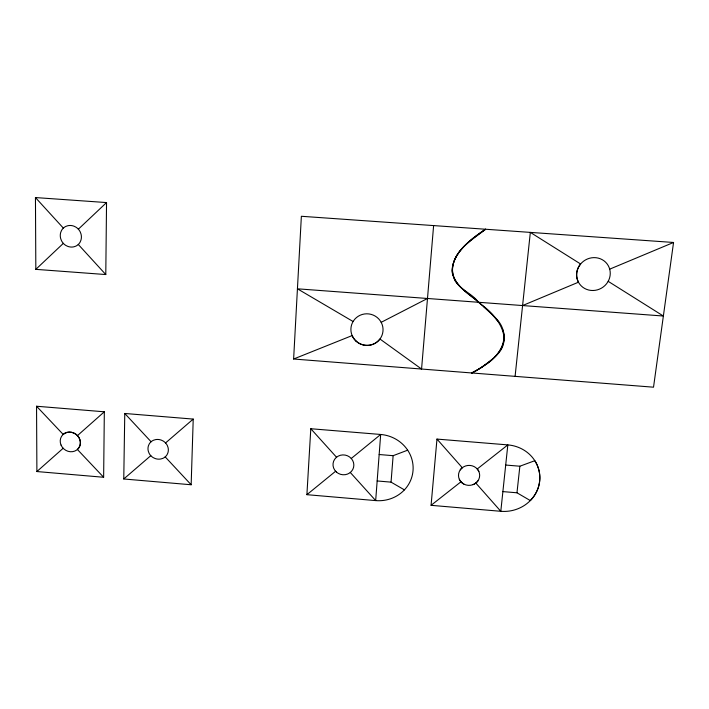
<?xml version="1.0" encoding="UTF-8"?>
<svg xmlns="http://www.w3.org/2000/svg" width="709" height="709" viewBox="0 0 709 709"><rect width="100%" height="100%" fill="white"/><g stroke="black" fill="none" stroke-linecap="round" stroke-linejoin="round"><path stroke-width="1.06" d="M103.638 477.263L104.329 411.796L36.549 406.239L36.895 471.547L103.638 477.263L77.396 449.479M105.783 274.551L106.545 202.57L35.45 197.563L35.831 269.349L105.783 274.551L78.282 244.454A10.591 9.855 53.8 0 0 80.17 242.008L80.95 240.121A11.317 10.538 53.8 0 0 80.986 233.935L80.223 231.923A10.591 9.855 53.8 0 0 78.344 229.193A10.591 9.855 53.8 0 0 75.819 227.093L73.904 226.162A11.317 10.538 53.8 0 0 67.816 225.728L65.902 226.375A10.591 9.855 53.8 0 0 63.367 228.121A10.591 9.855 53.8 0 0 61.479 230.576L60.708 232.463A11.317 10.538 53.8 0 0 60.708 238.649L61.479 240.652A10.591 9.855 53.8 0 0 63.349 243.364A10.591 9.855 53.7 0 0 65.875 245.456L67.78 246.377A11.317 10.538 53.8 0 0 73.833 246.821L75.748 246.174A10.591 9.855 53.7 0 0 78.282 244.454M123.765 478.983L124.766 413.471L193.22 419.09L191.155 484.761L123.765 478.983L150.804 455.665A9.935 9.252 31.9 0 0 153.197 457.615L155.023 458.484A10.617 9.891 32 0 0 160.854 458.971L162.707 458.413A9.935 9.252 31.9 0 0 165.188 456.88A9.935 9.252 31.9 0 0 167.058 454.682L167.847 452.971A10.617 9.891 32 0 0 167.989 447.317L167.297 445.474A9.935 9.252 31.9 0 0 165.534 442.957A9.935 9.252 31.9 0 0 163.132 440.998L161.306 440.129A10.617 9.882 31.9 0 0 155.448 439.642L153.587 440.209A9.935 9.252 32 0 0 151.106 441.76A9.935 9.252 32 0 0 149.244 443.967L148.465 445.686A10.617 9.891 31.9 0 0 148.349 451.332L149.05 453.166A9.935 9.252 31.9 0 0 150.804 455.665M293.623 359.02L301.369 216.28L673.55 242.469L653.521 387.194L293.623 359.02L352.143 335.579A16.085 15.775 12.4 0 0 379.944 339.017L421.563 369.034L433.616 225.586M306.9 494.678L310.799 428.732L380.68 434.466A34.963 33.163 9 0 1 413.046 470.448A34.963 33.163 9 0 1 375.655 500.598L306.9 494.678L335.623 471.237M404.414 489.875L391.049 482.138L393.132 455.683L407.675 450.18M431.072 505.322L436.974 439.084L507.83 444.897A35.468 33.314 -4.8 0 1 539.664 481.065A35.468 33.314 -4.8 0 1 500.802 511.295L431.072 505.322L460.956 481.801M515.089 376.355L530.332 232.392L580.609 263.996A17.06 16.227 -31.6 0 0 578.455 282.209L522.586 305.552M516.967 492.79L519.865 466.221L534.816 460.699A35.503 33.341 -4.8 0 1 530.332 500.581L516.967 492.79L502.885 491.603M494.43 357.15C515.478 340.143 497.656 315.975 480.994 304.365M35.831 269.349L63.349 243.364M78.344 229.202L106.545 202.57M36.895 471.547L63.154 448.283M36.549 406.239L63.172 434.413A10.484 9.607 36.8 0 1 77.485 435.583L104.329 411.796M165.534 442.965L193.22 419.09M492.294 359.215L482.554 366.668A108.282 106.882 -17.5 0 1 474.658 371.454L471.804 372.969L474.418 371.613A94.926 93.42 -15.4 0 0 482.421 366.783C494.59 359.02 509.133 345.239 502.548 329.375M351.274 458.466L380.68 434.466L375.673 500.572L350.299 472.478M481.225 304.498C470.634 294.545 454.699 286.773 451.917 271.21C453.095 252.005 470.9 239.137 485.568 229.237C472.043 240.2 452.652 250.543 452.386 270.342C453.53 286.941 470.572 294.04 480.994 304.391M485.568 229.237C469.269 240.174 444.188 258.723 455.213 281.039C461.054 290.194 472.247 293.677 478.575 302.282C483.751 306.589 488.856 311.021 493.429 315.975C512.128 331.883 503.691 353.773 485.053 364.949A104.028 102.583 -16.7 0 1 477.396 369.903L471.804 372.969M381.176 322.329L427.492 298.48M609.696 269.154L673.55 242.469M379.164 454.522L393.132 455.683M505.703 465.042L519.865 466.221M377.161 480.959L391.049 482.138M353.091 321.514L297.434 288.811L663.367 316.028L608.18 281.331M483.352 306.421L492.365 314.707L498.285 321.629M124.766 413.471L151.106 441.76M165.188 456.88L191.155 484.761M35.45 197.563L63.367 228.121M310.799 428.732L336.536 457.243M436.974 439.084L462.303 467.736M475.836 483.059L500.802 511.295L507.83 444.897L477.237 468.986A10.617 10.015 -1.5 0 1 478.876 471.494M77.485 435.583A10.484 9.607 36.8 0 1 77.432 449.506M463.305 483.768A10.644 10.041 -1.5 0 1 459.308 479.257M460.194 469.899A10.644 10.041 -1.5 0 1 462.295 467.665M477.946 480.835A10.617 10.015 -1.5 0 1 473.133 484.601M61.036 445.057A10.396 9.527 36.8 0 0 78.389 448.451A10.396 9.527 36.8 0 0 71.476 432.286A10.396 9.527 36.8 0 0 61.036 445.057M336.314 471.955A10.458 9.917 13.4 0 0 353.587 467.32A10.458 9.917 13.4 0 0 340.391 455.267A10.458 9.917 13.4 0 0 336.314 471.955M463.961 484.141A10.591 9.988 -1.5 0 0 479.674 475.172A10.591 9.988 -1.5 0 0 463.624 466.841A10.591 9.988 -1.5 0 0 463.961 484.141M355.936 340.994A16.085 15.775 12.4 0 0 382.612 333.363A16.085 15.775 12.4 0 0 362.352 314.433A16.085 15.775 12.4 0 0 355.936 340.994M593.034 290.504A17.043 16.21 -31.6 0 0 608.198 265.547A17.043 16.21 -31.6 0 0 579.076 266.141A17.043 16.21 -31.6 0 0 593.034 290.504"/></g></svg>
